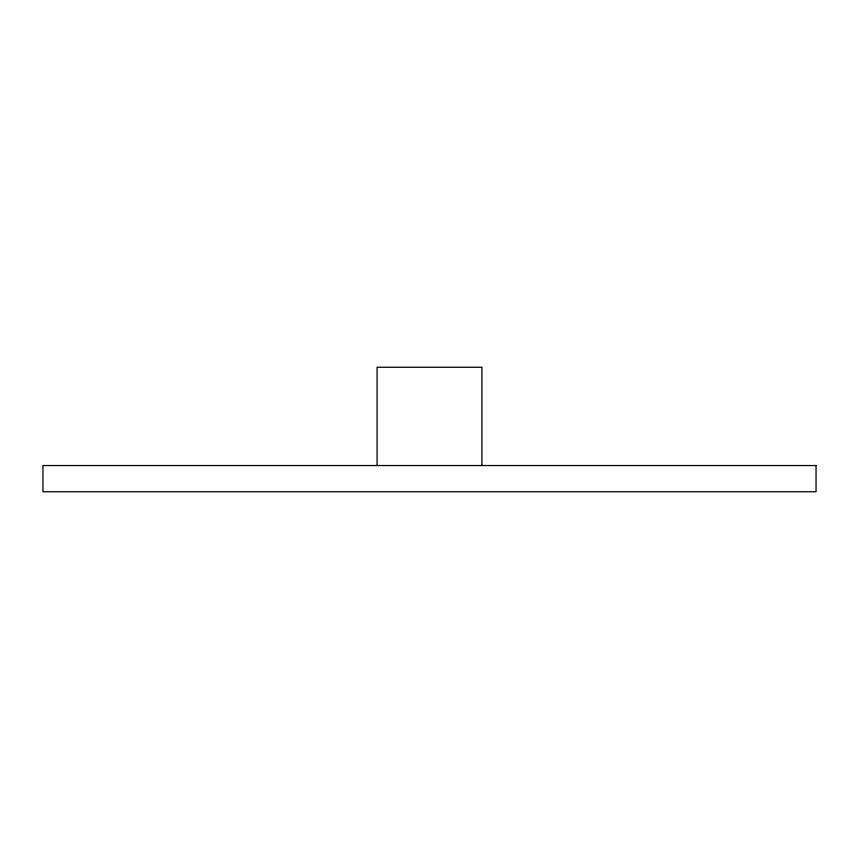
<?xml version="1.0" encoding="UTF-8"?>
<svg xmlns="http://www.w3.org/2000/svg" width="859" height="859" viewBox="0 0 859 859"><rect width="100%" height="100%" fill="white"/><g stroke="black" fill="none" stroke-linecap="round" stroke-linejoin="round"><path stroke-width="1.29" d="M481.91 465.535L481.91 367.255L377.09 367.255L377.09 465.535M816.05 465.535L42.95 465.535L42.95 491.745L816.05 491.745L816.05 465.535"/></g></svg>
